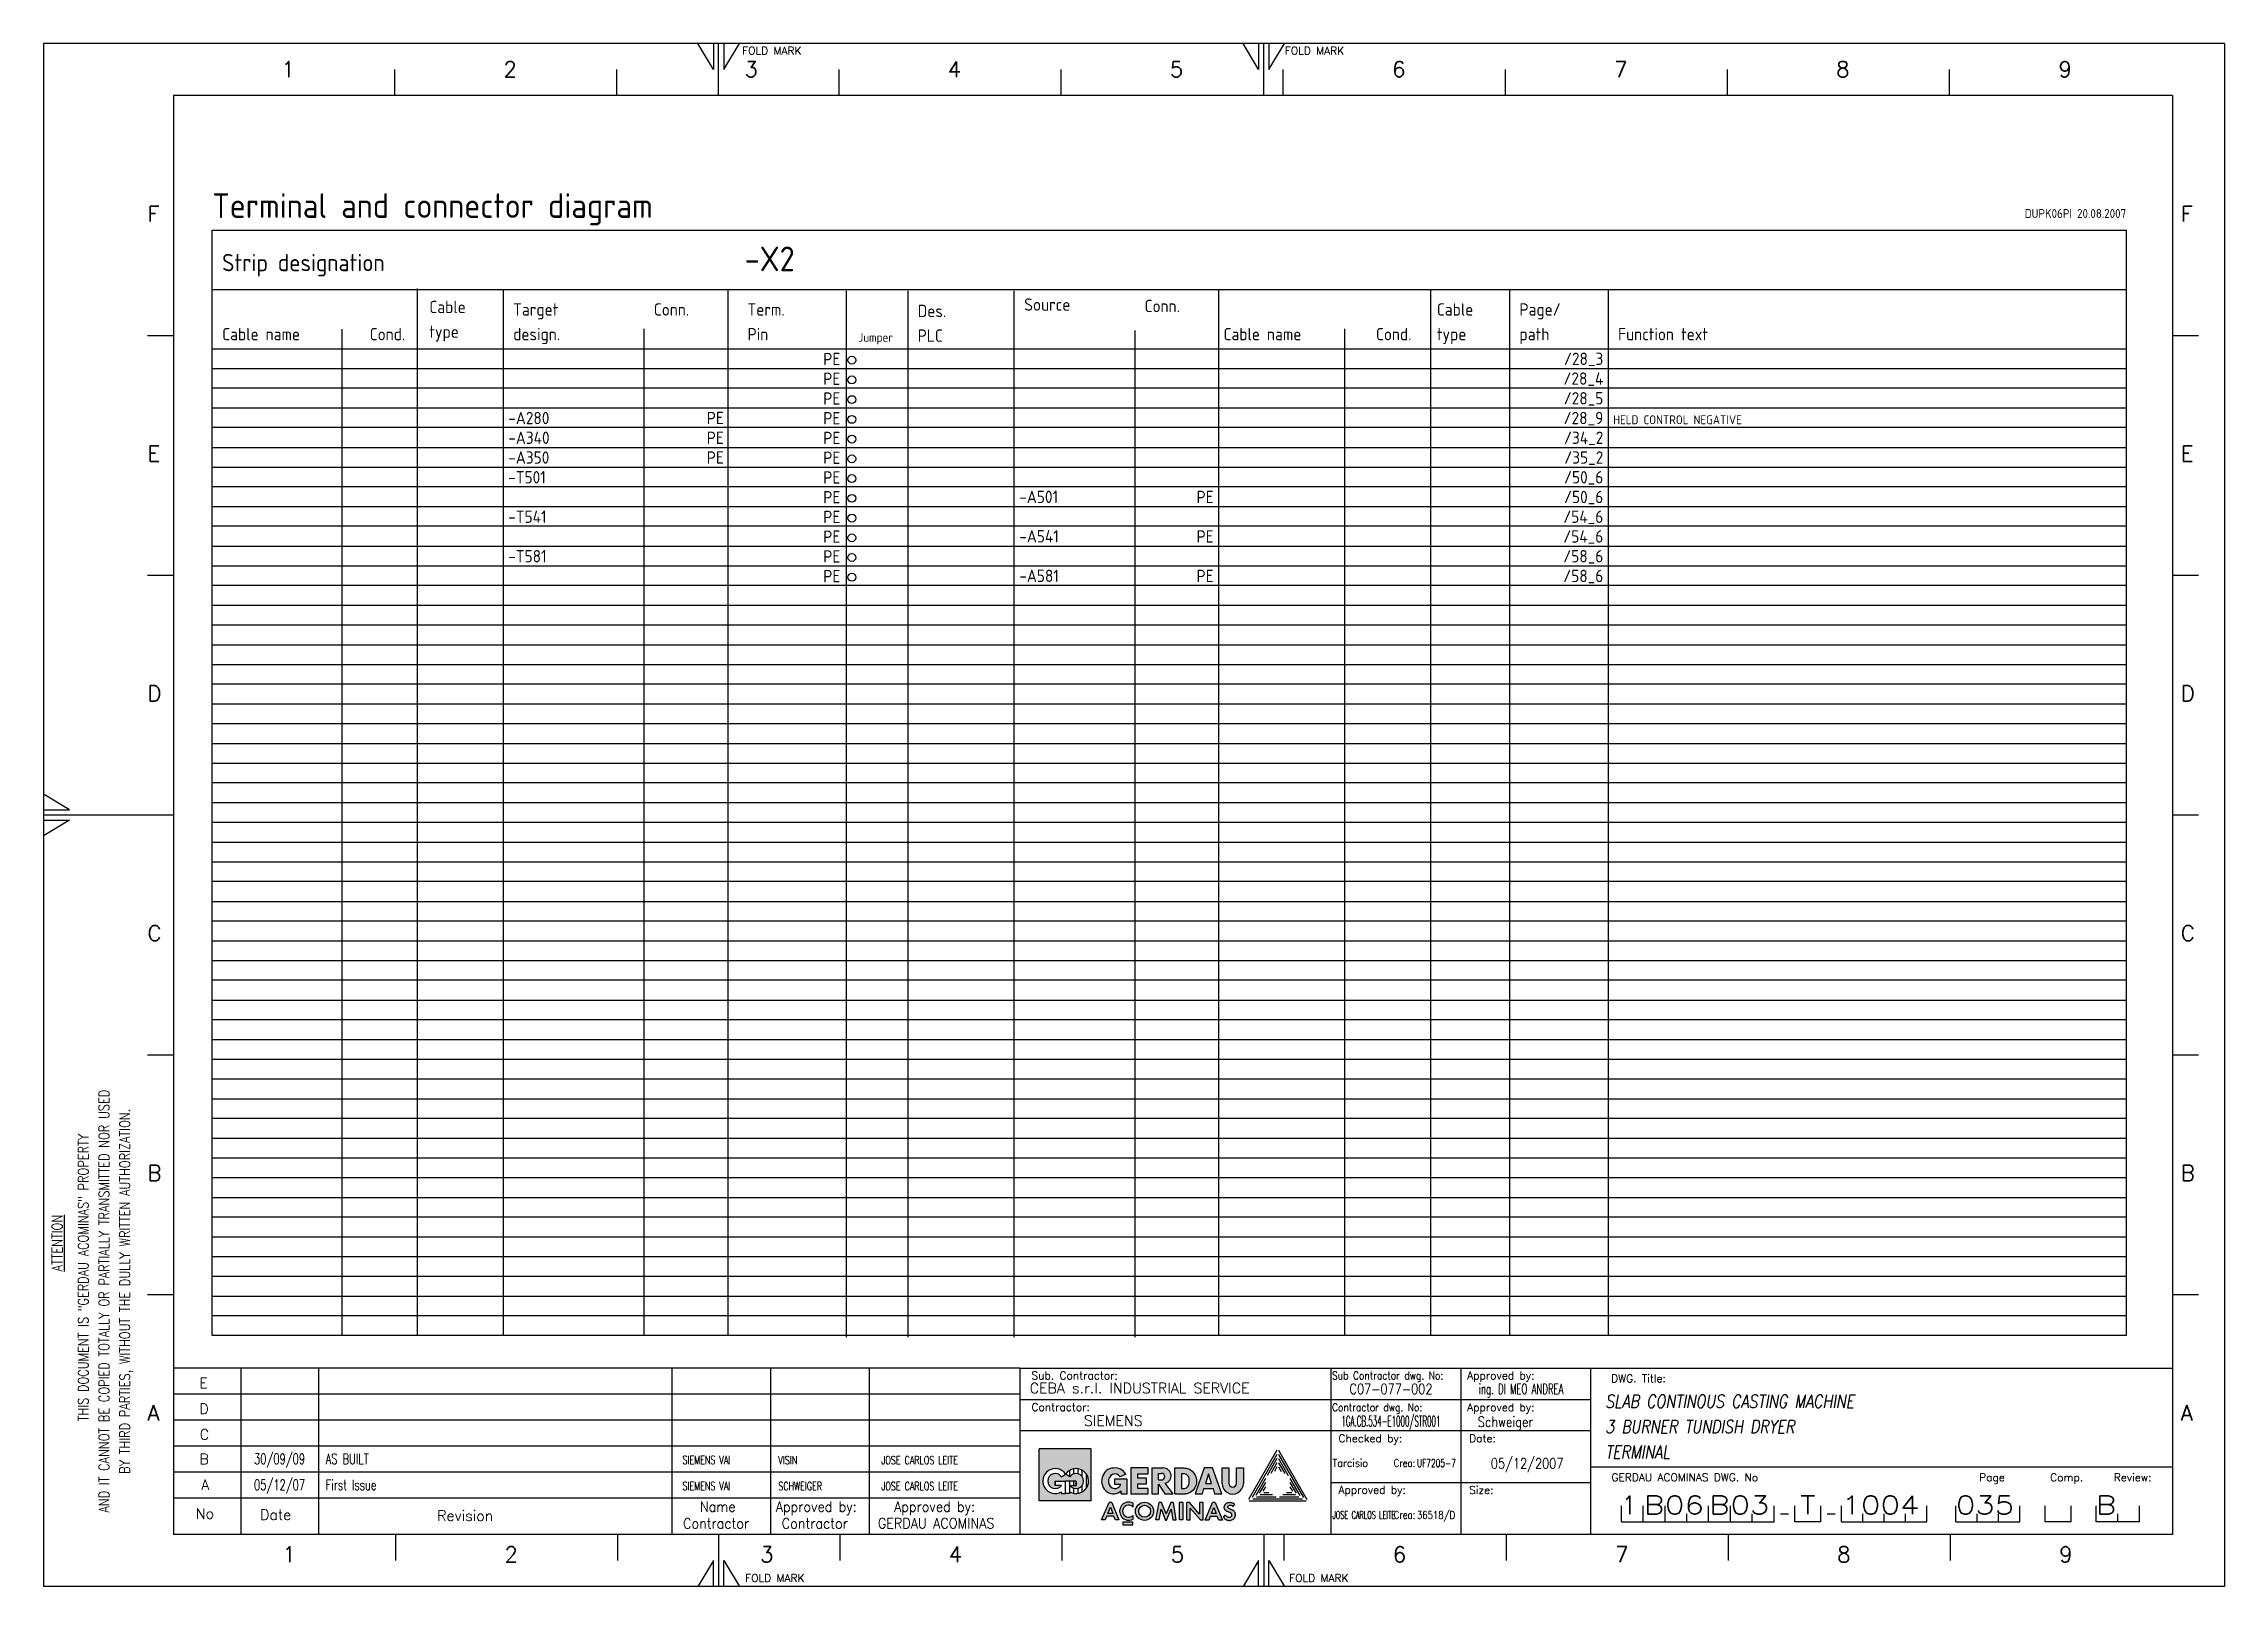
# Model space of a CAD drawing. Extents: x 520 to 940, y 6 to 303.
import ezdxf
from ezdxf.enums import TextEntityAlignment as Align

# ---------------------------------------------------------------- set-up
doc = ezdxf.new("R2010")
doc.units = 0
doc.header["$LTSCALE"] = 25
doc.header["$MEASUREMENT"] = 0
doc.linetypes.add('EPLANLINE7', pattern=[0])
doc.layers.get('0').update_dxf_attribs({"linetype": 'CONTINUOUS'})
for name, color, linetype in [('BORDO', 1, 'CONTINUOUS'), ('FORM_1', 7, 'CONTINUOUS'), ('FORM_2', 4, 'CONTINUOUS'), ('FORM_3', 6, 'CONTINUOUS'), ('FORM_4', 1, 'CONTINUOUS'), ('SIMBOLO', 4, 'CONTINUOUS'), ('TESTO', 5, 'CONTINUOUS')]:
    doc.layers.add(name, color=color, linetype=linetype)
doc.styles.add('ROMANS', font='romans.shx', dxfattribs={"width": 0.7, "oblique": 10, "height": 4})
doc.styles.get("Standard").update_dxf_attribs({"font": 'isocp.shx'})

# ---------------------------------------------------------------- blocks, each defined once
blk = doc.blocks.new('Format A3')
at = {"layer": 'FORM_1'}
h = blk.add_hatch(color=256, dxfattribs=at)
edge = h.paths.add_edge_path()
edge.add_line((217.87, 22.79), (217.87, 17.78))
edge.add_line((217.87, 17.78), (219.92, 17.78))
edge.add_spline(control_points=[(219.92, 17.78), (220.24, 17.85), (220.98, 18), (221.84, 18.93), (222.13, 20.2), (221.81, 21.63), (220.8, 22.71), (219.89, 22.77), (219.58, 22.79)], knot_values=[0, 0, 0, 0, 0.968333, 2.238245, 3.514092, 4.752916, 6.526982, 7.43734, 7.43734, 7.43734, 7.43734], degree=3, periodic=0)
edge.add_line((219.58, 22.79), (217.87, 22.79))
edge = h.paths.add_edge_path(flags=16)
edge.add_spline(control_points=[(219.59, 21.67), (219.7, 21.66), (220.06, 21.63), (220.6, 21.16), (220.68, 20.32), (220.63, 19.48), (220.1, 18.85), (219.69, 18.84), (219.58, 18.84)], knot_values=[0, 0, 0, 0, 0.326882, 1.089251, 1.872602, 2.763575, 3.625522, 3.966209, 3.966209, 3.966209, 3.966209], degree=3, periodic=0)
edge.add_line((219.58, 18.84), (219.17, 18.84))
edge.add_line((219.17, 18.84), (219.17, 21.67))
edge.add_line((219.17, 21.67), (219.59, 21.67))
h.paths.add_polyline_path([(223.55, 22.79), (221.81, 17.78), (223.19, 17.78), (223.48, 18.84), (225.23, 18.84), (225.54, 17.78), (226.94, 17.78), (225.11, 22.79)])
h.paths.add_polyline_path([(224.33, 21.67), (224.94, 19.81), (223.79, 19.81)], flags=16)
h.paths.add_polyline_path([(228.25, 22.79), (226.96, 22.79), (226.97, 19.8, 0.995265), (231.07, 19.81), (231.07, 22.79), (229.77, 22.79), (229.77, 19.87, -1), (228.25, 19.87)])
h.paths.add_polyline_path([(215.57, 22.79), (213.43, 22.79), (213.43, 17.78), (214.72, 17.78), (214.72, 19.66), (215.93, 17.78), (217.52, 17.78), (216.02, 19.84, 0.906396)])
h.paths.add_polyline_path([(215.29, 20.49), (214.72, 20.5), (214.72, 21.75), (215.31, 21.75, -1.017604)], flags=16)
h.paths.add_polyline_path([(209.42, 22.79), (209.42, 17.78), (212.73, 17.78), (212.73, 18.83), (210.73, 18.83), (210.73, 19.76), (212.41, 19.76), (212.41, 20.8), (210.73, 20.8), (210.73, 21.67), (212.73, 21.67), (212.73, 22.79)])
edge = h.paths.add_edge_path()
edge.add_ellipse((206.05, 20.28), major_axis=(0, -2.49), ratio=0.91559, start_angle=180.5657, end_angle=401.2517)
edge.add_line((207.56, 18.41), (207.56, 17.78))
edge.add_line((207.56, 17.78), (208.68, 17.78))
edge.add_line((208.68, 17.78), (208.68, 20.66))
edge.add_line((208.68, 20.66), (206.26, 20.66))
edge.add_line((206.26, 20.66), (206.26, 19.69))
edge.add_line((206.26, 19.69), (207.49, 19.69))
edge.add_ellipse((206.34, 20.25), major_axis=(0, -1.41), ratio=0.88785, start_angle=126.9107, end_angle=426.8029, ccw=False)
edge.add_line((207.34, 21.09), (208.41, 21.6))
edge.add_arc((206.36, 20.45), 2.34, 29.2872, 98.191)
h.paths.add_polyline_path([(205.74, 16.12), (205.19, 16.12), (203.77, 12.78), (204.46, 12.78), (204.76, 13.48), (206.07, 13.48), (206.44, 12.78), (207.11, 12.79)])
h.paths.add_polyline_path([(205.46, 15.22), (205.93, 14.01), (204.97, 14.01)], flags=16)
h.paths.add_polyline_path([(209.78, 12.92), (209.78, 13.66, -2.423597), (209.78, 15.28), (209.78, 16.02, 1.652966)])
h.paths.add_polyline_path([(210.29, 14.45, 1), (213.8, 14.45, 1)])
h.paths.add_polyline_path([(213.19, 14.45, -1), (210.89, 14.45, -1)], flags=16)
h.paths.add_polyline_path([(215.31, 16.12), (214.82, 16.12), (214.22, 12.78), (214.87, 12.78), (215.21, 14.84), (216.1, 12.73), (216.28, 12.73), (217.19, 14.84), (217.49, 12.78), (218.15, 12.78), (217.6, 16.12), (217.12, 16.12), (216.2, 13.99)])
h.paths.add_polyline_path([(219.4, 16.12), (218.75, 16.12), (218.75, 12.78), (219.4, 12.78)])
h.paths.add_polyline_path([(220.16, 12.78), (220.81, 12.78), (220.81, 15.04), (222.79, 12.78), (223.3, 12.78), (223.3, 16.12), (222.65, 16.12), (222.65, 13.88), (220.68, 16.12), (220.16, 16.12)])
h.paths.add_polyline_path([(225.66, 16.12), (225.13, 16.12), (223.7, 12.77), (224.39, 12.77), (224.69, 13.47), (226, 13.47), (226.37, 12.77), (227.04, 12.77)])
h.paths.add_polyline_path([(225.39, 15.2), (225.86, 14), (224.9, 14)], flags=16)
edge = h.paths.add_edge_path()
edge.add_spline(control_points=[(229.42, 15.81), (229.38, 15.84), (229.32, 15.89), (229.21, 15.96), (229.1, 16.02), (228.95, 16.09), (228.79, 16.14), (228.58, 16.18), (228.37, 16.18), (228.14, 16.15), (227.97, 16.08), (227.8, 16), (227.66, 15.88), (227.54, 15.75), (227.47, 15.59), (227.4, 15.42), (227.39, 15.24), (227.4, 15.04), (227.44, 14.85), (227.57, 14.66), (227.73, 14.54), (227.92, 14.42), (228.08, 14.35), (228.25, 14.29), (228.42, 14.23), (228.59, 14.16), (228.73, 14.07), (228.81, 13.98), (228.85, 13.89), (228.87, 13.78), (228.86, 13.67), (228.81, 13.54), (228.72, 13.42), (228.56, 13.32), (228.37, 13.29), (228.2, 13.3), (228.07, 13.34), (227.98, 13.38), (227.9, 13.44), (227.81, 13.5), (227.72, 13.6), (227.68, 13.69), (227.64, 13.74)], knot_values=[0, 0, 0, 0, 0.129897, 0.252239, 0.381983, 0.506097, 0.749316, 0.87783, 1.167741, 1.365595, 1.552935, 1.738999, 1.918105, 2.09238, 2.269928, 2.449255, 2.632957, 2.790606, 3.065835, 3.193419, 3.483878, 3.653535, 3.853782, 4.021202, 4.182707, 4.402789, 4.570564, 4.668988, 4.759204, 4.855589, 5.007336, 5.095097, 5.270281, 5.443299, 5.63607, 5.844858, 5.950481, 6.046454, 6.146081, 6.249423, 6.351995, 6.544354, 6.544354, 6.544354, 6.544354], degree=3, periodic=0)
edge.add_line((227.64, 13.74), (227.22, 13.33))
edge.add_spline(control_points=[(227.22, 13.33), (227.25, 13.3), (227.3, 13.21), (227.44, 13.06), (227.61, 12.91), (227.84, 12.8), (228.04, 12.73), (228.25, 12.7), (228.44, 12.69), (228.72, 12.72), (228.99, 12.82), (229.25, 13.03), (229.41, 13.25), (229.53, 13.57), (229.55, 13.89), (229.48, 14.23), (229.32, 14.44), (229.15, 14.58), (228.98, 14.67), (228.78, 14.76), (228.59, 14.83), (228.39, 14.91), (228.2, 15), (228.05, 15.18), (228.07, 15.39), (228.2, 15.54), (228.35, 15.61), (228.48, 15.63), (228.66, 15.63), (228.84, 15.57), (228.98, 15.46), (229.05, 15.4), (229.08, 15.37)], knot_values=[0, 0, 0, 0, 0.131114, 0.305389, 0.623258, 0.772631, 1.083491, 1.243018, 1.425854, 1.654083, 2.072988, 2.274716, 2.662927, 2.870188, 3.280959, 3.591243, 3.888658, 4.0589, 4.248032, 4.476436, 4.699919, 4.85554, 5.137678, 5.317889, 5.513624, 5.728226, 5.888869, 5.979085, 6.142909, 6.403998, 6.552706, 6.676571, 6.676571, 6.676571, 6.676571], degree=3, periodic=0)
edge.add_line((229.08, 15.37), (229.42, 15.81))
h.paths.add_polyline_path([(207.88, 12.33), (207.88, 11.83), (209.78, 11.83), (209.79, 12.33)])
h.paths.add_polyline_path([(201.77, 26.45), (191.77, 26.45), (191.77, 16.45), (201.77, 16.45)])
h.paths.add_polyline_path([(197.64, 18.19), (197.64, 17.87), (196.84, 17.87), (196.04, 17.87), (196.04, 18.19, -2.312045), (196.84, 21.6, -2.312045)], flags=16)
h.paths.add_polyline_path([(197.64, 19.43), (198.44, 19.43), (198.44, 20.27), (196.84, 20.27), (194.84, 20.27), (194.84, 19.43), (196.04, 19.43, -3.248328), (196.05, 21.08), (196.84, 21.6), (197.62, 21.08, -3.248328)], flags=0)
for p, q in [((0, 297), (0, 0)), ((420, 297), (0, 297)), ((129, 292), (126, 297)), ((129, 297), (129, 292)), ((130, 287), (130, 297)), ((131, 297), (131, 292)), ((131, 292), (134, 297)), ((234, 292), (231, 297)), ((234, 297), (234, 292)), ((235, 287), (235, 297)), ((236, 292), (239, 297)), ((236, 297), (236, 292)), ((420, 297), (420, 0)), ((67.59, 292), (67.59, 287)), ((110.37, 292), (110.37, 287)), ((153.15, 292), (153.15, 287)), ((195.93, 292), (195.93, 287)), ((238.7, 292), (238.7, 287)), ((281.48, 292), (281.48, 287)), ((324.26, 292), (324.26, 287)), ((367.03, 292), (367.03, 287)), ((20, 240.83), (25, 240.83)), ((410, 240.83), (415, 240.83)), ((20, 194.66), (25, 194.66)), ((410, 194.66), (415, 194.66)), ((5, 149.5), (0, 152.5)), ((0, 149.5), (5, 149.5)), ((0, 148.5), (25, 148.5)), ((0, 147.5), (5, 147.5)), ((5, 147.5), (0, 144.5)), ((410, 148.5), (415, 148.5)), ((20, 102.33), (25, 102.33)), ((410, 102.33), (415, 102.33)), ((20, 56.17), (25, 56.17)), ((410, 56.17), (415, 56.17)), ((37.97, 42), (37.97, 17)), ((52.97, 42), (52.97, 17)), ((120.99, 42), (120.99, 17)), ((140, 42), (140, 17)), ((248, 30), (248, 42)), ((273, 10), (273, 42)), ((159.01, 42), (159.01, 17)), ((188.01, 37), (25, 37)), ((188.01, 36), (298, 36)), ((188.01, 32), (25, 32)), ((188.01, 27), (25, 27)), ((191.77, 16.45), (191.77, 26.45)), ((201.77, 26.45), (191.77, 26.45)), ((201.77, 16.45), (201.77, 26.45)), ((237.53, 26.19), (232.06, 16.71)), ((237.53, 25.39), (232.76, 17.12)), ((237.83, 26.19), (243.31, 16.71)), ((237.83, 25.39), (242.62, 17.11)), ((188.01, 22), (25, 22)), ((196.04, 21.07), (196.84, 21.6)), ((197.64, 21.07), (196.84, 21.6)), ((197.64, 21.07), (197.64, 22.35)), ((198.44, 21.68), (198.44, 22.64)), ((199.24, 21.68), (199.24, 22.64)), ((200.04, 21.11), (200.04, 22.35)), ((200.84, 18.94), (200.84, 21.6)), ((208.41, 21.6), (207.34, 21.09)), ((209.42, 22.79), (209.42, 17.78)), ((212.73, 22.79), (209.42, 22.79)), ((210.73, 20.8), (210.73, 21.67)), ((210.73, 21.67), (212.73, 21.67)), ((212.73, 21.67), (212.73, 22.79)), ((213.43, 22.79), (213.43, 17.78)), ((213.43, 22.79), (215.57, 22.79)), ((214.72, 20.5), (214.72, 21.75)), ((214.72, 21.75), (215.31, 21.75)), ((217.87, 17.78), (217.87, 22.79)), ((217.87, 22.79), (219.58, 22.79)), ((223.55, 22.79), (221.81, 17.78)), ((225.11, 22.79), (223.55, 22.79)), ((224.33, 21.67), (223.79, 19.81)), ((224.94, 19.81), (224.33, 21.67)), ((226.94, 17.78), (225.11, 22.79)), ((226.97, 19.83), (226.96, 22.79)), ((226.96, 22.79), (228.25, 22.79)), ((228.25, 22.79), (228.25, 19.87)), ((229.77, 19.87), (229.77, 22.79)), ((229.77, 22.79), (231.07, 22.79)), ((231.07, 22.79), (231.07, 19.81)), ((237.53, 24.59), (235.65, 21.33)), ((237.53, 23.79), (236.34, 21.73)), ((237.53, 22.99), (237.04, 22.13)), ((237.83, 24.59), (239.72, 21.33)), ((237.83, 23.79), (239.03, 21.73)), ((237.83, 22.99), (238.33, 22.13)), ((298, 23), (410, 23)), ((194.84, 20.27), (196.84, 20.27)), ((194.84, 20.27), (196.84, 20.27)), ((194.84, 19.43), (194.84, 20.27)), ((194.84, 20.27), (194.84, 19.43)), ((196.04, 19.43), (194.84, 19.43)), ((196.04, 17.87), (196.04, 18.19)), ((196.04, 17.87), (196.84, 17.87)), ((196.84, 17.87), (196.84, 20.27)), ((198.84, 20.27), (196.84, 20.27)), ((198.84, 20.27), (196.84, 20.27)), ((197.64, 17.87), (196.84, 17.87)), ((197.64, 17.87), (197.64, 20.27)), ((197.64, 19.43), (198.84, 19.43)), ((197.64, 17.87), (197.64, 18.19)), ((198.44, 19.43), (198.44, 20.27)), ((198.44, 17.9), (198.44, 18.86)), ((198.84, 20.27), (198.84, 19.43)), ((198.84, 19.43), (198.84, 20.27)), ((199.24, 17.9), (199.24, 18.86)), ((200.04, 18.19), (200.04, 19.43)), ((208.68, 20.66), (206.26, 20.66)), ((206.26, 20.66), (206.26, 19.69)), ((206.26, 19.69), (207.49, 19.69)), ((207.56, 17.78), (207.56, 18.41)), ((207.56, 17.78), (208.68, 17.78)), ((208.68, 17.78), (208.68, 20.66)), ((209.42, 17.78), (212.73, 17.78)), ((212.41, 20.8), (210.73, 20.8)), ((210.73, 18.83), (210.73, 19.76)), ((210.73, 19.76), (212.41, 19.76)), ((212.73, 18.83), (210.73, 18.83)), ((212.41, 19.76), (212.41, 20.8)), ((212.73, 17.78), (212.73, 18.83)), ((213.43, 17.78), (214.72, 17.78)), ((214.72, 20.5), (215.31, 20.49)), ((214.72, 19.66), (215.93, 17.78)), ((214.72, 17.78), (214.72, 19.66)), ((215.93, 17.78), (217.52, 17.78)), ((217.52, 17.78), (216.02, 19.84)), ((217.87, 17.78), (219.92, 17.78)), ((221.81, 17.78), (223.19, 17.78)), ((223.19, 17.78), (223.48, 18.84)), ((223.48, 18.84), (225.23, 18.84)), ((223.79, 19.81), (224.94, 19.81)), ((225.23, 18.84), (225.54, 17.78)), ((225.54, 17.78), (226.94, 17.78)), ((232.9, 16.85), (242.47, 16.85)), ((235.33, 20.78), (233.45, 17.52)), ((233.6, 17.25), (237.37, 17.25)), ((235.33, 19.98), (234.14, 17.92)), ((234.29, 17.65), (236.67, 17.65)), ((235.33, 19.18), (234.84, 18.32)), ((234.98, 18.05), (235.98, 18.05)), ((238, 17.25), (241.77, 17.25)), ((238.7, 17.65), (241.08, 17.65)), ((239.39, 18.05), (240.39, 18.05)), ((240.04, 20.78), (241.92, 17.51)), ((240.04, 19.98), (241.23, 17.91)), ((240.04, 19.18), (240.54, 18.31)), ((248, 20), (298, 20)), ((201.77, 16.45), (191.77, 16.45)), ((203.77, 12.78), (205.19, 16.12)), ((204.46, 12.78), (203.77, 12.78)), ((204.76, 13.48), (204.46, 12.78)), ((206.07, 13.48), (204.76, 13.48)), ((204.97, 14.01), (205.46, 15.22)), ((205.93, 14.01), (204.97, 14.01)), ((205.74, 16.12), (205.19, 16.12)), ((205.46, 15.22), (205.93, 14.01)), ((205.74, 16.12), (207.11, 12.79)), ((206.44, 12.78), (206.07, 13.48)), ((207.11, 12.79), (206.44, 12.78)), ((209.78, 16.02), (209.78, 15.23)), ((209.78, 13.66), (209.78, 12.9)), ((214.22, 12.78), (214.82, 16.12)), ((214.87, 12.78), (214.22, 12.78)), ((215.31, 16.12), (214.82, 16.12)), ((214.87, 12.78), (215.21, 14.84)), ((215.21, 14.84), (216.1, 12.73)), ((216.2, 13.99), (215.31, 16.12)), ((216.1, 12.73), (216.28, 12.73)), ((217.12, 16.12), (216.2, 13.99)), ((216.28, 12.73), (217.19, 14.84)), ((217.6, 16.12), (217.12, 16.12)), ((217.19, 14.84), (217.49, 12.78)), ((217.49, 12.78), (218.15, 12.78)), ((218.15, 12.78), (217.6, 16.12)), ((218.75, 12.78), (218.75, 16.12)), ((219.4, 16.12), (218.75, 16.12)), ((219.4, 12.78), (218.75, 12.78)), ((219.4, 16.12), (219.4, 12.78)), ((220.16, 12.79), (220.16, 16.12)), ((220.68, 16.12), (220.16, 16.12)), ((220.16, 12.78), (220.81, 12.78)), ((222.65, 13.88), (220.68, 16.12)), ((220.81, 15.04), (222.79, 12.78)), ((220.81, 12.78), (220.81, 15.04)), ((222.65, 16.12), (222.65, 13.88)), ((223.3, 16.12), (222.65, 16.12)), ((222.79, 12.78), (223.3, 12.78)), ((223.3, 12.78), (223.3, 16.12)), ((223.7, 12.77), (225.13, 16.12)), ((224.39, 12.77), (223.7, 12.77)), ((224.69, 13.47), (224.39, 12.77)), ((226, 13.47), (224.69, 13.47)), ((224.9, 14), (225.39, 15.2)), ((225.86, 14), (224.9, 14)), ((225.66, 16.12), (225.13, 16.12)), ((225.39, 15.2), (225.86, 14)), ((225.66, 16.12), (227.04, 12.77)), ((226.37, 12.77), (226, 13.47)), ((227.04, 12.77), (226.37, 12.77)), ((227.22, 13.33), (227.64, 13.74)), ((229.08, 15.36), (229.42, 15.81)), ((232.21, 16.45), (243.16, 16.45)), ((67.78, 10), (67.78, 5)), ((110.55, 10), (110.55, 5)), ((130, 10), (130, 0)), ((153.33, 10), (153.33, 5)), ((196.11, 10), (196.11, 5)), ((207.88, 12.33), (207.88, 11.83)), ((209.79, 12.33), (207.88, 12.33)), ((207.88, 11.83), (209.78, 11.83)), ((209.78, 11.83), (209.79, 12.33)), ((235, 10), (235, 0)), ((238.89, 10), (238.89, 5)), ((281.66, 10), (281.66, 5)), ((324.44, 10), (324.44, 5)), ((367.22, 10), (367.22, 5)), ((129, 5), (126, 0)), ((129, 0), (129, 5)), ((131, 0), (131, 5)), ((131, 5), (134, 0)), ((234, 5), (231, 0)), ((234, 0), (234, 5)), ((236, 5), (239, 0)), ((236, 0), (236, 5)), ((420, 0), (0, 0))]:
    blk.add_line(p, q, dxfattribs=at)
blk.add_lwpolyline([(219.59, 21.67), (219.17, 21.67), (219.17, 18.84), (219.58, 18.84)], dxfattribs=at)
for radius in [1.75, 1.15]:
    blk.add_circle((212.04, 14.45), radius, dxfattribs=at)
for centre, radius, start, end in [((194.84, 20.27), 2.4, 33.5573, 300), ((194.84, 20.27), 1.46, 33.5573, 325.1132), ((198.84, 20.27), 2.4, 240, 146.4427), ((198.84, 20.27), 1.46, 214.8868, 146.4427), ((206.36, 20.45), 2.34, 29.2872, 98.191), ((215.31, 21.12), 0.633, 270, 90), ((215.65, 21.29), 1.5, 284.2434, 92.9996), ((229.02, 19.82), 2.05, 179.8525, 0.1475), ((229.01, 19.87), 0.761, 180, 0), ((208.97, 14.47), 1.75, 62.3456, 297.6544), ((208.97, 14.47), 1.15, 44.8431, 315.1569)]:
    blk.add_arc(centre, radius, start, end, dxfattribs=at)
for centre, major_axis, ratio, start_param, end_param in [((206.05, 20.28), (0, -2.49), 0.91559, 3.151467, 7.003163), ((206.34, 20.25), (0, -1.41), 0.88785, 2.21501, 7.449115)]:
    blk.add_ellipse(centre, major_axis=major_axis, ratio=ratio, start_param=start_param, end_param=end_param, dxfattribs=at)
for points in [[(219.58, 22.79), (220.48, 22.65), (221.76, 21.42), (222.04, 20.21), (221.73, 18.97), (220.84, 18.07), (219.92, 17.78)], [(219.58, 18.84), (219.91, 18.87), (220.52, 19.48), (220.66, 20.37), (220.5, 21.13), (219.91, 21.62), (219.59, 21.67)], [(227.22, 13.33), (227.3, 13.23), (227.41, 13.09), (227.66, 12.89), (227.79, 12.82), (228.09, 12.73), (228.24, 12.7), (228.43, 12.7), (228.65, 12.72), (229.04, 12.87), (229.2, 13), (229.43, 13.31), (229.5, 13.51), (229.53, 13.92), (229.46, 14.22), (229.28, 14.46), (229.15, 14.57), (228.99, 14.66), (228.78, 14.76), (228.57, 14.84), (228.43, 14.9), (228.18, 15.03), (228.07, 15.18), (228.09, 15.37), (228.22, 15.54), (228.37, 15.61), (228.46, 15.63), (228.62, 15.63), (228.87, 15.54), (228.99, 15.45), (229.08, 15.37)], [(227.64, 13.74), (227.75, 13.58), (227.81, 13.5), (227.9, 13.44), (227.98, 13.38), (228.07, 13.35), (228.17, 13.31), (228.38, 13.3), (228.56, 13.33), (228.71, 13.43), (228.82, 13.57), (228.85, 13.65), (228.86, 13.8), (228.84, 13.89), (228.8, 13.98), (228.74, 14.05), (228.6, 14.15), (228.4, 14.23), (228.25, 14.29), (228.09, 14.35), (227.91, 14.43), (227.76, 14.52), (227.54, 14.71), (227.47, 14.81), (227.4, 15.08), (227.39, 15.24), (227.41, 15.42), (227.47, 15.59), (227.55, 15.75), (227.66, 15.88), (227.8, 15.99), (227.97, 16.08), (228.14, 16.14), (228.34, 16.17), (228.63, 16.17), (228.75, 16.14), (228.99, 16.07), (229.1, 16.02), (229.21, 15.96), (229.31, 15.89), (229.42, 15.81)]]:
    blk.add_spline(points, degree=3, dxfattribs=at)
at = {"layer": 'FORM_3'}
for p, q in [((25, 287), (25, 10)), ((410, 287), (25, 287)), ((410, 287), (410, 10)), ((410, 10), (25, 10))]:
    blk.add_line(p, q, dxfattribs=at)
at = {"layer": 'FORM_4'}
for p, q in [((188.01, 42), (25, 42)), ((188.01, 42), (188.01, 10)), ((188.01, 42), (410, 42)), ((298, 10), (298, 42)), ((188.01, 30), (298, 30)), ((248, 10), (248, 30)), ((188.01, 17), (25, 17)), ((37.97, 17), (37.97, 10)), ((52.97, 17), (52.97, 10)), ((120.99, 17), (120.99, 10)), ((140, 17), (140, 10)), ((159.01, 17), (159.01, 10)), ((303.88, 12.42), (303.88, 15.51)), ((308.08, 12.42), (308.08, 15.51)), ((312.28, 12.42), (312.28, 15.51)), ((316.48, 12.42), (316.48, 13.97)), ((316.48, 12.42), (316.48, 13.97)), ((320.68, 12.42), (320.68, 15.51)), ((324.88, 12.42), (324.88, 15.51)), ((329.08, 12.42), (329.08, 13.97)), ((333.28, 12.42), (333.28, 15.51)), ((334.53, 13.97), (336.06, 13.97)), ((337.28, 12.42), (337.28, 15.51)), ((342.28, 12.42), (342.28, 15.51)), ((343.53, 13.97), (345.03, 13.97)), ((346.28, 12.42), (346.28, 15.51)), ((346.28, 12.42), (346.28, 13.97)), ((350.38, 12.42), (350.38, 13.97)), ((354.48, 12.42), (354.48, 13.97)), ((358.58, 12.42), (358.58, 13.97)), ((362.68, 12.42), (362.68, 15.51)), ((368.28, 12.42), (368.28, 15.51)), ((372.38, 12.42), (372.38, 13.97)), ((376.48, 12.42), (376.48, 13.97)), ((380.58, 12.42), (380.58, 15.51)), ((385.48, 12.42), (385.48, 15.51)), ((390.48, 12.42), (390.48, 15.51)), ((395.28, 12.42), (395.28, 15.51)), ((399.48, 12.42), (399.48, 13.97)), ((403.68, 12.42), (403.68, 15.51)), ((303.88, 12.42), (333.28, 12.42)), ((342.28, 12.42), (337.28, 12.42)), ((346.28, 12.42), (362.68, 12.42)), ((368.28, 12.42), (380.58, 12.42)), ((390.48, 12.42), (385.48, 12.42)), ((399.13, 12.42), (395.28, 12.42)), ((403.68, 12.42), (399.13, 12.42))]:
    blk.add_line(p, q, dxfattribs=at)
at = {"layer": 'FORM_1', "style": 'ROMANS'}
for p in [(134.55, 294.88), (239.05, 294.88), (135.13, 0.84), (239.88, 0.84)]:
    blk.add_text('FOLD MARK', height=1.5, dxfattribs=at).set_placement(p)
at = {"layer": 'FORM_2', "style": 'ROMANS', "width": 0.8}
for s, p in [('AND IT CANNOT BE COPIED TOTALLY OR PARTIALLY TRANSMITTED NOR USED', (12.63, 14.2)), ('BY THIRD PARTIES, WITHOUT THE DULLY WRITTEN AUTHORIZATION.', (16.63, 21.66)), ('THIS DOCUMENT IS "GERDAU ACOMINAS" PROPERTY', (8.63, 31.78)), ('%%UATTENTION', (3.61, 60.63))]:
    blk.add_text(s, height=2, rotation=90, dxfattribs=at).set_placement(p)
at = {"layer": 'FORM_2', "style": 'ROMANS'}
for s, height, p in [('E', 2, (30, 38.12)), ('Sub. Contractor:', 1.5, (190.24, 39.84)), ('Approved by:', 1.5, (274.17, 39.84)), ('DWG. Title:', 1.5, (301.92, 39.27)), ('D', 2, (30, 33.18)), ('Contractor:', 1.5, (190.24, 33.75)), ('Approved by:', 1.5, (274.17, 33.72)), ('C', 2, (30.07, 28.24)), ('B', 2, (30.02, 23.5)), ('Checked by:', 1.5, (249.38, 27.74)), ('Date:', 1.5, (274.53, 27.74)), ('GERDAU ACOMINAS DWG. No', 1.5, (301.96, 20.23)), ('Page', 1.5, (372.75, 20.23)), ('Comp.', 1.5, (386.46, 20.23)), ('Review:', 1.5, (398.72, 20.23)), ('A', 2, (30.36, 18.57)), ('Approved by:', 1.5, (249.38, 17.83)), ('Size:', 1.5, (274.53, 17.79)), ('No', 2, (29.31, 13.01)), ('Date', 2, (41.68, 12.8)), ('Revision', 2, (75.79, 12.6))]:
    blk.add_text(s, height=height, dxfattribs=at).set_placement(p)
for s, height, width, p in [('Sub Contractor dwg. No:', 1.5, 0.85, (248.15, 39.84)), ('Contractor dwg. No:', 1.5, 0.85, (248.15, 33.72)), ('Crea:', 1.5, 0.8, (260.02, 23)), ('Contractor ', 2, 0.9, (123.16, 11.12)), ('Name', 2, 0.9, (126.4, 14.35)), ('Approved by:', 2, 0.9, (141.02, 14.35)), ('Contractor ', 2, 0.9, (142.17, 11.12)), ('GERDAU ACOMINAS', 2, 0.9, (160.68, 11.14)), ('Approved by:', 2, 0.9, (163.81, 14.35)), ('Crea:', 1.5, 0.8, (260.02, 13))]:
    blk.add_text(s, height=height, dxfattribs=dict(at, width=width)).set_placement(p)
at = {"layer": 'FORM_2', "style": 'ROMANS', "flags": 4}
for tag, p in [('21', (189.91, 37.18)), ('18', (189.91, 30.89))]:
    blk.add_attdef(tag, p, '', height=2, dxfattribs=at)
at = {"layer": 'FORM_2', "color": 4, "style": 'ROMANS', "width": 0.8, "flags": 4}
for tag, p in [('22', (251.5, 37)), ('19', (251.5, 30.8)), ('24', (278.73, 22.67))]:
    blk.add_attdef(tag, p, '', height=2, dxfattribs=at)
at = {"layer": 'FORM_2', "style": 'ROMANS', "flags": 4}
for tag, p, height, width in [('23', (276.41, 37.01), 2, 0.8), ('20', (276.22, 30.68), 2, 0.8), ('14', (248.25, 23), 1.5, 0.9), ('15', (264.49, 22.98), 1.5, 0.8), ('16', (248.25, 13), 1.5, 0.9), ('17', (264.49, 12.98), 1.5, 0.8)]:
    blk.add_attdef(tag, p, '', height=height, dxfattribs=dict(at, width=width))
at = {"layer": 'FORM_4', "style": 'ROMANS'}
for s, p in [('1', (45.81, 290.56)), ('2', (88.59, 290.56)), ('3', (135, 290.56)), ('4', (174.14, 290.56)), ('5', (216.92, 290.56)), ('6', (259.7, 290.56)), ('7', (302.47, 290.56)), ('8', (345.25, 290.56)), ('9', (388.03, 290.56)), ('F', (20.01, 262.73)), ('F', (411.64, 262.73)), ('E', (20.01, 216.57)), ('E', (411.64, 216.57)), ('D', (20.01, 170.4)), ('D', (411.64, 170.4)), ('C', (20.01, 124.24)), ('C', (411.64, 124.24)), ('B', (20.01, 78.07)), ('B', (411.64, 78.07)), ('A', (20.01, 31.9)), ('A', (411.64, 31.9)), ('1', (45.99, 4.65)), ('2', (88.77, 4.65)), ('3', (137.98, 4.65)), ('4', (174.32, 4.65)), ('5', (217.1, 4.65)), ('6', (259.88, 4.65)), ('7', (302.66, 4.65)), ('8', (345.43, 4.65)), ('9', (388.21, 4.65))]:
    blk.add_text(s, height=3, dxfattribs=at).set_placement(p)
at = {"layer": 'FORM_4', "color": 1, "style": 'ROMANS', "oblique": 10, "width": 0.8, "flags": 4}
for tag, p in [('11', (300.77, 34.39)), ('12', (300.77, 29.5)), ('13', (300.77, 24.62))]:
    blk.add_attdef(tag, p, '', height=2.5, dxfattribs=at)
at = {"layer": 'FORM_4', "color": 1, "style": 'ROMANS', "flags": 2}
blk.add_attdef('25', (279.66, 12.25), '', height=5, dxfattribs=at)
at = {"layer": 'FORM_4', "style": 'ROMANS', "width": 1.25, "flags": 4}
for tag, p in [('1', (303.88, 13.92)), ('3', (312.28, 13.92)), ('5', (324.88, 13.92)), ('7', (346.28, 13.92)), ('10', (395.28, 13.92))]:
    blk.add_attdef(tag, p, '', height=3.5, dxfattribs=at)
for tag, p in [('2', (310.18, 13.92)), ('4', (322.78, 13.92)), ('6', (339.78, 13.92)), ('9', (387.98, 13.92))]:
    blk.add_attdef(tag, text='', height=3.5, dxfattribs=at).set_placement(p, align=Align.CENTER)
at = {"layer": 'FORM_4', "color": 1, "style": 'ROMANS', "width": 1.25, "flags": 4}
blk.add_attdef('8', (368.28, 13.92), '', height=3.5, dxfattribs=at)

msp = doc.modelspace()

# ---------------------------------------------------------------- linework, layer by layer
at = {"layer": 'BORDO', "color": 4, "linetype": 'EPLANLINE7'}
for p, q in [((552.66, 267.53), (921.26, 267.53)), ((552.66, 54.73), (552.66, 267.53)), ((552.66, 267.53), (552.66, 267.53)), ((921.26, 267.53), (921.26, 54.73)), ((921.26, 54.73), (552.66, 54.73))]:
    msp.add_line(p, q, dxfattribs=at)
at = {"layer": 'BORDO', "color": 3, "linetype": 'EPLANLINE7'}
for p, q in [((592.09, 256.32), (592.09, 54.92)), ((552.66, 256.13), (921.26, 256.13)), ((608.71, 256.13), (608.71, 54.73)), ((686.61, 255.84), (686.61, 54.44)), ((707.04, 255.84), (707.04, 54.44)), ((746.46, 256.13), (746.46, 54.73)), ((787.31, 256.13), (787.31, 54.73)), ((802.51, 256.13), (802.51, 54.73)), ((821.51, 256.13), (821.51, 54.73)), ((552.66, 244.73), (921.26, 244.73)), ((552.66, 225.73), (921.26, 225.73)), ((552.66, 206.73), (921.26, 206.73)), ((552.66, 187.73), (921.26, 187.73)), ((552.66, 168.73), (921.26, 168.73)), ((552.66, 149.73), (921.26, 149.73)), ((552.66, 130.73), (921.26, 130.73)), ((552.66, 111.73), (921.26, 111.73)), ((552.66, 92.73), (921.26, 92.73)), ((552.66, 73.73), (921.26, 73.73))]:
    msp.add_line(p, q, dxfattribs=at)
at = {"layer": 'BORDO', "color": 5, "linetype": 'EPLANLINE7'}
for p, q in [((651.94, 256.13), (651.94, 54.73)), ((674.74, 255.84), (674.74, 54.44))]:
    msp.add_line(p, q, dxfattribs=at)
at = {"layer": 'BORDO', "color": 1, "linetype": 'EPLANLINE7'}
for p, q in [((577.6, 248.48), (577.6, 54.68)), ((635.79, 248.53), (635.79, 54.73)), ((730.31, 248.24), (730.31, 54.44)), ((770.69, 248.53), (770.69, 54.73)), ((552.66, 240.93), (921.26, 240.93)), ((921.26, 237.13), (552.66, 237.13)), ((552.66, 233.33), (921.26, 233.33)), ((921.26, 229.53), (552.66, 229.53)), ((552.66, 221.93), (921.26, 221.93)), ((921.26, 218.13), (552.66, 218.13)), ((552.66, 214.33), (921.26, 214.33)), ((921.26, 210.53), (552.66, 210.53)), ((552.66, 202.93), (921.26, 202.93)), ((921.26, 199.13), (552.66, 199.13)), ((552.66, 195.33), (921.26, 195.33)), ((921.26, 191.53), (552.66, 191.53)), ((552.66, 183.93), (921.26, 183.93)), ((921.26, 180.13), (552.66, 180.13)), ((552.66, 176.33), (921.26, 176.33)), ((921.26, 172.53), (552.66, 172.53)), ((552.66, 164.93), (921.26, 164.93)), ((921.26, 161.13), (552.66, 161.13)), ((552.66, 157.33), (921.26, 157.33)), ((921.26, 153.53), (552.66, 153.53)), ((552.66, 145.93), (921.26, 145.93)), ((921.26, 142.13), (552.66, 142.13)), ((552.66, 138.33), (921.26, 138.33)), ((921.26, 134.53), (552.66, 134.53)), ((552.66, 126.93), (921.26, 126.93)), ((921.26, 123.13), (552.66, 123.13)), ((552.66, 119.33), (921.26, 119.33)), ((921.26, 115.53), (552.66, 115.53)), ((552.66, 107.93), (921.26, 107.93)), ((921.26, 104.13), (552.66, 104.13)), ((552.66, 100.33), (921.26, 100.33)), ((921.26, 96.53), (552.66, 96.53)), ((552.66, 88.93), (921.26, 88.93)), ((921.26, 85.13), (552.66, 85.13)), ((552.66, 81.33), (921.26, 81.33)), ((921.26, 77.53), (552.66, 77.53)), ((552.66, 69.93), (921.26, 69.93)), ((921.26, 66.13), (552.66, 66.13)), ((552.66, 62.33), (921.26, 62.33)), ((921.26, 58.53), (552.66, 58.53))]:
    msp.add_line(p, q, dxfattribs=at)
at = {"layer": 'SIMBOLO', "color": 1, "linetype": 'EPLANLINE7'}
for centre in [(675.83, 242.52), (675.83, 238.72), (675.83, 234.92), (675.83, 231.12), (675.83, 227.32), (675.83, 223.52), (675.83, 219.72), (675.83, 215.92), (675.83, 212.12), (675.83, 208.32), (675.83, 204.52), (675.83, 200.72)]:
    msp.add_circle(centre, 0.76, dxfattribs=at)

# ---------------------------------------------------------------- block references
ref = msp.add_blockref('Format A3', (520.17, 6.46))
ref.add_attrib('1', '1', (824.05, 20.37), dxfattribs={"layer": 'FORM_4', "height": 3.5, "style": 'ROMANS'})
ref.add_attrib('2', 'B', dxfattribs={"layer": 'FORM_4', "height": 3.5, "style": 'ROMANS', "width": 1.25}).set_placement((830.35, 20.37), align=Align.CENTER)
ref.add_attrib('3', '06', (832.45, 20.37), dxfattribs={"layer": 'FORM_4', "height": 3.5, "style": 'ROMANS', "width": 1.25})
ref.add_attrib('4', 'B', dxfattribs={"layer": 'FORM_4', "height": 3.5, "style": 'ROMANS', "width": 1.25}).set_placement((842.95, 20.37), align=Align.CENTER)
ref.add_attrib('5', '03', (845.05, 20.37), dxfattribs={"layer": 'FORM_4', "height": 3.5, "style": 'ROMANS', "width": 1.25})
ref.add_attrib('6', 'T', dxfattribs={"layer": 'FORM_4', "height": 3.5, "style": 'ROMANS', "width": 1.25}).set_placement((859.95, 20.37), align=Align.CENTER)
ref.add_attrib('7', '1004', (866.45, 20.37), dxfattribs={"layer": 'FORM_4', "height": 3.5, "style": 'ROMANS', "width": 1.25})
ref.add_attrib('8', '035', (888.45, 20.37), dxfattribs={"layer": 'FORM_4', "color": 1, "height": 3.5, "style": 'ROMANS', "width": 1.25})
ref.add_attrib('10', 'B', (915.45, 20.37), dxfattribs={"layer": 'FORM_4', "height": 3.5, "style": 'ROMANS', "width": 1.25})
ref.add_attrib('11', 'SLAB CONTINOUS CASTING MACHINE', (820.94, 40.84), dxfattribs={"layer": 'FORM_4', "color": 1, "height": 2.5, "style": 'ROMANS', "oblique": 10, "width": 0.8})
ref.add_attrib('12', '3 BURNER TUNDISH DRYER', (820.94, 35.96), dxfattribs={"layer": 'FORM_4', "color": 1, "height": 2.5, "style": 'ROMANS', "oblique": 10, "width": 0.8})
ref.add_attrib('13', 'TERMINAL', (820.94, 31.08), dxfattribs={"layer": 'FORM_4', "color": 1, "height": 2.5, "style": 'ROMANS', "oblique": 10, "width": 0.8})
ref.add_attrib('14', 'Tarcisio', (768.42, 29.46), dxfattribs={"layer": 'FORM_2', "height": 1.5, "style": 'ROMANS', "width": 0.9})
ref.add_attrib('15', 'UF7205-7', (784.67, 29.43), dxfattribs={"layer": 'FORM_2', "height": 1.5, "style": 'ROMANS', "width": 0.7})
ref.add_attrib('16', 'JOSE CARLOS LEITE', (768.42, 19.46), dxfattribs={"layer": 'FORM_2', "height": 1.5, "style": 'ROMANS', "width": 0.5})
ref.add_attrib('17', '36518/D', (784.67, 19.43), dxfattribs={"layer": 'FORM_2', "height": 1.5, "style": 'ROMANS', "width": 0.8})
ref.add_attrib('18', '       SIEMENS', (710.09, 37.35), dxfattribs={"layer": 'FORM_2', "height": 2, "style": 'ROMANS'})
ref.add_attrib('19', '1GA.CB.534-E1000/STR001', (770.11, 37.26), dxfattribs={"layer": 'FORM_2', "color": 4, "height": 2, "style": 'ROMANS', "width": 0.5})
ref.add_attrib('20', 'Schweiger', (796.4, 37.14), dxfattribs={"layer": 'FORM_2', "height": 2, "style": 'ROMANS', "width": 0.8})
ref.add_attrib('21', 'CEBA s.r.I. INDUSTRIAL SERVICE', (710.09, 43.63), dxfattribs={"layer": 'FORM_2', "height": 2, "style": 'ROMANS'})
ref.add_attrib('22', 'C07-077-002', (771.68, 43.46), dxfattribs={"layer": 'FORM_2', "color": 4, "height": 2, "style": 'ROMANS', "width": 0.8})
ref.add_attrib('23', 'ing. DI MEO ANDREA', (796.58, 43.46), dxfattribs={"layer": 'FORM_2', "height": 2, "style": 'ROMANS', "width": 0.6})
ref.add_attrib('24', '05/12/2007', (798.9, 29.13), dxfattribs={"layer": 'FORM_2', "color": 4, "height": 2, "style": 'ROMANS', "width": 0.8})

# ---------------------------------------------------------------- texts
at = {"layer": 'BORDO', "color": 4}
for s, height, width, p in [('Terminal and connector diagram', 4.75, 0.99864, (552.66, 269.9)), ('Strip designation', 3.325, 0.998314, (554.56, 259.64))]:
    msp.add_text(s, height=height, dxfattribs=dict(at, width=width)).set_placement(p)
at = {"layer": 'BORDO', "color": 2, "width": 1.000667}
msp.add_text('DUPK06PI 20.08.2007', height=1.71, dxfattribs=at).set_placement((921.26, 269.9), align=Align.RIGHT)
at = {"layer": 'BORDO', "color": 3, "width": 1.0032}
for s, p in [('Cable', (594.46, 251.57)), ('Target', (610.61, 251.09)), ('Conn.', (637.69, 251.09)), ('Term.', (655.74, 251.09)), ('Des.', (688.51, 250.81)), ('Source', (709.03, 252.04)), ('Conn.', (732.21, 251.76)), ('Cable', (788.5, 251.09)), ('Page/', (804.41, 251.09)), ('Cable name', (554.56, 246.34)), ('type', (594.46, 246.82)), ('design.', (610.61, 246.34)), ('Pin', (655.74, 246.34)), ('PLC', (688.51, 246.06)), ('Cable name', (747.41, 246.34)), ('type', (788.5, 246.34)), ('path', (804.41, 246.34)), ('Function text', (823.41, 246.34))]:
    msp.add_text(s, height=2.375, dxfattribs=at).set_placement(p)
for p in [(586.39, 246.34), (780.19, 246.34)]:
    msp.add_text('Cond.', height=2.375, dxfattribs=at).set_placement(p, align=Align.CENTER)
at = {"layer": 'BORDO', "color": 2, "width": 1.000667}
msp.add_text('Jumper', height=1.71, dxfattribs=at).set_placement((680.44, 246.06), align=Align.CENTER)
at = {"layer": 'FORM_2', "style": 'ROMANS', "width": 0.7}
for s, p in [('30/09/09', (565.62, 30.86)), ('05/12/07', (565.62, 25.86))]:
    msp.add_text(s, height=2, dxfattribs=at).set_placement(p, align=Align.MIDDLE)
for s, height, p in [('AS BUILT', 2, (574.5, 29.99)), ('SIEMENS VAI', 1.6, (643.21, 29.99)), ('VISIN', 1.6, (661.69, 29.95)), ('JOSE CARLOS LEITE', 1.6, (681.53, 29.95)), ('First Issue', 2, (574.5, 24.99)), ('SIEMENS VAI', 1.6, (643.21, 24.99)), ('SCHWEIGER', 1.6, (661.69, 24.95)), ('JOSE CARLOS LEITE', 1.6, (681.53, 24.95))]:
    msp.add_text(s, height=height, dxfattribs=at).set_placement(p)
at = {"layer": 'TESTO', "color": 4, "width": 0.99864}
msp.add_text('-X2', height=4.75, dxfattribs=at).set_placement((660.01, 259.64), align=Align.CENTER)
at = {"layer": 'TESTO', "color": 3, "width": 1.0032}
for s, p in [('PE', (673.62, 241.55)), ('/28_3', (820.56, 241.59)), ('PE', (673.62, 237.75)), ('/28_4', (820.56, 237.79)), ('PE', (673.62, 233.95)), ('/28_5', (820.56, 233.99)), ('PE', (651.18, 230.19)), ('PE', (673.62, 230.15)), ('/28_9', (820.56, 230.19)), ('PE', (651.18, 226.39)), ('PE', (673.62, 226.35)), ('/34_2', (820.56, 226.39)), ('PE', (651.18, 222.59)), ('PE', (673.62, 222.55)), ('/35_2', (820.56, 222.59)), ('PE', (673.62, 218.75)), ('/50_6', (820.56, 218.79)), ('PE', (673.62, 214.95)), ('PE', (745.51, 214.99)), ('/50_6', (820.56, 214.99)), ('PE', (673.62, 211.15)), ('/54_6', (820.56, 211.19)), ('PE', (673.62, 207.35)), ('PE', (673.62, 203.55)), ('PE', (745.51, 207.39)), ('/58_6', (820.56, 203.59)), ('/54_6', (820.56, 207.39)), ('PE', (673.62, 199.75)), ('PE', (745.51, 199.79)), ('/58_6', (820.56, 199.79))]:
    msp.add_text(s, height=2.375, dxfattribs=at).set_placement(p, align=Align.RIGHT)
for s, p in [('-A280', (609.66, 230.19)), ('-A340', (609.66, 226.39)), ('-A350', (609.66, 222.59)), ('-T501', (609.66, 218.79)), ('-A501', (708.08, 215.02)), ('-T541', (609.66, 211.19)), ('-T581', (609.66, 203.59)), ('-A541', (708.08, 207.42)), ('-A581', (708.08, 199.82))]:
    msp.add_text(s, height=2.375, dxfattribs=at).set_placement(p)
at = {"layer": 'TESTO', "color": 2, "width": 1.000667}
msp.add_text('HELD CONTROL NEGATIVE', height=1.71, dxfattribs=at).set_placement((822.46, 230.19))

doc.saveas('drawing.dxf')
